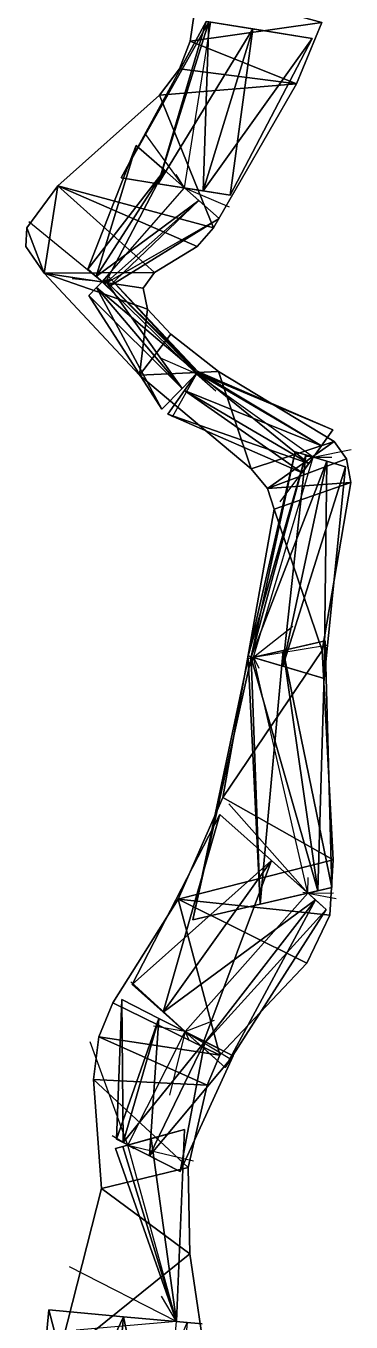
# Model space of a CAD drawing. Extents: x 271818 to 271947, y 5067178 to 5068401.
# Drawn here: x 271884.53 to 271893.4, y 5068183.63 to 5068218.93 of the extents above; entities that cross this region are included whole.
import ezdxf

# ---------------------------------------------------------------- set-up
doc = ezdxf.new("R2010")
doc.units = 0
doc.layers.add('CENTERLINE', color=4, linetype='CONTINUOUS')
doc.layers.add('WALLS', color=7, linetype='CONTINUOUS')

msp = doc.modelspace()

# ---------------------------------------------------------------- linework, layer by layer
at = {"layer": 'CENTERLINE'}
for p, q in [((271888.852, 5068214.518, 980.387), (271889.572, 5068219.028, 980.539)), ((271886.609, 5068211.962, 979.867), (271888.852, 5068214.518, 980.387)), ((271889.18, 5068209.456, 979.904), (271886.609, 5068211.962, 979.867)), ((271892.368, 5068207.184, 980.343), (271889.18, 5068209.456, 979.904)), ((271890.737, 5068201.735, 979.746), (271892.368, 5068207.184, 980.343)), ((271892.223, 5068195.312, 979.261), (271890.737, 5068201.735, 979.746)), ((271888.869, 5068191.544, 978.579), (271892.223, 5068195.312, 979.261)), ((271887.311, 5068188.455, 978.543), (271888.869, 5068191.544, 978.579)), ((271888.638, 5068183.647, 978.404), (271887.311, 5068188.455, 978.543)), ((271888.121, 5068178.054, 978.011), (271888.638, 5068183.647, 978.404))]:
    msp.add_line(p, q, dxfattribs=at)
at = {"layer": 'SPLAY_SHOTS'}
for p, q in [((271888.852, 5068214.518, 980.387), (271887.802, 5068215.967, 980.34)), ((271888.852, 5068214.518, 980.387), (271888.626, 5068214.884, 977.843)), ((271888.852, 5068214.518, 980.387), (271888.852, 5068214.547, 981.797)), ((271888.852, 5068214.518, 980.387), (271890.07, 5068213.997, 980.508)), ((271886.609, 5068211.962, 979.867), (271884.613, 5068213.594, 980.519)), ((271886.609, 5068211.962, 979.867), (271885.793, 5068212.037, 979.851)), ((271886.609, 5068211.962, 979.867), (271886.847, 5068212.044, 973.862)), ((271886.609, 5068211.962, 979.867), (271886.764, 5068211.942, 980.935)), ((271889.18, 5068209.456, 979.904), (271888.181, 5068209.89, 980.633)), ((271889.18, 5068209.456, 979.904), (271888.517, 5068208.274, 980.257)), ((271889.18, 5068209.456, 979.904), (271889.294, 5068209.464, 980.878)), ((271889.18, 5068209.456, 979.904), (271889.708, 5068208.988, 970.511)), ((271892.368, 5068207.184, 980.343), (271891.456, 5068205.972, 980.434)), ((271892.368, 5068207.184, 980.343), (271892.183, 5068207.204, 981.173)), ((271892.368, 5068207.184, 980.343), (271893.399, 5068207.396, 980.54)), ((271892.368, 5068207.184, 980.343), (271892.871, 5068207.182, 972.119)), ((271890.737, 5068201.735, 979.746), (271891.807, 5068202.584, 980.094)), ((271890.737, 5068201.735, 979.746), (271892.724, 5068202.068, 980.576)), ((271890.737, 5068201.735, 979.746), (271890.643, 5068201.486, 980.895)), ((271890.737, 5068201.735, 979.746), (271890.674, 5068201.689, 982.094)), ((271890.737, 5068201.735, 979.746), (271890.882, 5068201.443, 974.085)), ((271892.223, 5068195.312, 979.261), (271890.064, 5068197.741, 979.776)), ((271892.223, 5068195.312, 979.261), (271892.231, 5068195.743, 979.888)), ((271892.223, 5068195.312, 979.261), (271892.083, 5068195.333, 980.945)), ((271892.223, 5068195.312, 979.261), (271892.92, 5068195.319, 973.141)), ((271892.223, 5068195.312, 979.261), (271892.988, 5068195.165, 979.294)), ((271888.869, 5068191.544, 978.579), (271887.39, 5068192.894, 979.105)), ((271888.869, 5068191.544, 978.579), (271888.009, 5068191.695, 978.688)), ((271888.869, 5068191.544, 978.579), (271889.677, 5068191.857, 981.295)), ((271887.311, 5068188.455, 978.543), (271886.285, 5068191.269, 978.847)), ((271888.869, 5068191.544, 978.579), (271888.445, 5068189.813, 980.765)), ((271888.869, 5068191.544, 978.579), (271890.133, 5068190.78, 966.378)), ((271888.869, 5068191.544, 978.579), (271888.984, 5068191.296, 979.738)), ((271887.311, 5068188.455, 978.543), (271886.88, 5068188.701, 978.608)), ((271887.311, 5068188.455, 978.543), (271889.1, 5068188.023, 963.556)), ((271887.311, 5068188.455, 978.543), (271887.472, 5068188.359, 981.227)), ((271888.638, 5068183.647, 978.404), (271885.723, 5068185.137, 981.735)), ((271888.638, 5068183.647, 978.404), (271888.231, 5068184.337, 978.744)), ((271888.638, 5068183.647, 978.404), (271885.898, 5068183.411, 978.874)), ((271888.638, 5068183.647, 978.404), (271888.591, 5068183.662, 979.733))]:
    msp.add_line(p, q, dxfattribs=at)
at = {"layer": 'WALLS'}
for points in [[(271889.214, 5068219.943, 981.53), (271889.214, 5068219.943, 975.774), (271889.013, 5068218.516, 981.477)], [(271889.013, 5068218.516, 981.477), (271889.214, 5068219.943, 975.774), (271889.013, 5068218.516, 975.758)], [(271892.602, 5068219.023, 975.321), (271889.214, 5068219.943, 975.774), (271889.013, 5068218.516, 975.758)], [(271889.013, 5068218.516, 981.477), (271889.214, 5068219.943, 981.53), (271892.602, 5068219.023, 981.955)], [(271887.124, 5068214.794, 980.971), (271889.519, 5068219.037, 981.429), (271889.444, 5068219.049, 980.907)], [(271887.124, 5068214.794, 980.971), (271889.444, 5068219.049, 980.907), (271887.124, 5068214.794, 979.331)], [(271887.124, 5068214.794, 979.331), (271889.444, 5068219.049, 980.907), (271889.444, 5068219.049, 978.695)], [(271887.124, 5068214.794, 979.331), (271889.444, 5068219.049, 978.695), (271888.136, 5068214.632, 977.837)], [(271888.136, 5068214.632, 981.797), (271889.519, 5068219.037, 981.429), (271887.124, 5068214.794, 980.971)], [(271888.136, 5068214.632, 977.837), (271889.444, 5068219.049, 978.695), (271889.519, 5068219.037, 976.089)], [(271888.136, 5068214.632, 977.837), (271889.519, 5068219.037, 976.089), (271889.367, 5068214.436, 977.837)], [(271888.136, 5068214.632, 981.797), (271890.717, 5068218.845, 981.429), (271889.519, 5068219.037, 981.429)], [(271889.367, 5068214.436, 981.797), (271890.717, 5068218.845, 981.429), (271888.136, 5068214.632, 981.797)], [(271892.602, 5068219.023, 975.321), (271889.013, 5068218.516, 975.758), (271891.912, 5068217.354, 975.269)], [(271891.912, 5068217.354, 981.709), (271889.013, 5068218.516, 981.477), (271892.602, 5068219.023, 981.955)], [(271889.367, 5068214.436, 977.837), (271889.519, 5068219.037, 976.089), (271890.717, 5068218.845, 976.089)], [(271889.367, 5068214.436, 977.837), (271890.717, 5068218.845, 976.089), (271890.096, 5068214.319, 979.331)], [(271889.367, 5068214.436, 981.797), (271892.337, 5068218.587, 980.907), (271890.717, 5068218.845, 981.429)], [(271889.519, 5068219.037, 976.089), (271892.337, 5068218.587, 978.695), (271890.717, 5068218.845, 976.089)], [(271889.519, 5068219.037, 976.089), (271892.337, 5068218.587, 980.907), (271892.337, 5068218.587, 978.695)], [(271889.519, 5068219.037, 976.089), (271890.717, 5068218.845, 981.429), (271892.337, 5068218.587, 980.907)], [(271889.519, 5068219.037, 976.089), (271889.519, 5068219.037, 981.429), (271890.717, 5068218.845, 981.429)], [(271890.096, 5068214.319, 979.331), (271890.717, 5068218.845, 976.089), (271892.337, 5068218.587, 978.695)], [(271891.912, 5068217.354, 981.709), (271891.912, 5068217.354, 975.269), (271892.602, 5068219.023, 981.955)], [(271892.602, 5068219.023, 981.955), (271891.912, 5068217.354, 975.269), (271892.602, 5068219.023, 975.321)], [(271889.013, 5068218.516, 981.477), (271889.013, 5068218.516, 975.758), (271888.716, 5068217.763, 981.569)], [(271888.716, 5068217.763, 981.569), (271889.013, 5068218.516, 975.758), (271888.716, 5068217.763, 975.685)], [(271889.013, 5068218.516, 975.758), (271888.716, 5068217.763, 975.685), (271891.912, 5068217.354, 975.269)], [(271891.912, 5068217.354, 981.709), (271888.716, 5068217.763, 981.569), (271889.013, 5068218.516, 981.477)], [(271890.096, 5068214.319, 980.971), (271892.337, 5068218.587, 980.907), (271889.367, 5068214.436, 981.797)], [(271890.096, 5068214.319, 979.331), (271892.337, 5068218.587, 978.695), (271890.096, 5068214.319, 980.971)], [(271890.096, 5068214.319, 980.971), (271892.337, 5068218.587, 978.695), (271892.337, 5068218.587, 980.907)], [(271888.716, 5068217.763, 981.569), (271888.716, 5068217.763, 975.685), (271888.175, 5068217.045, 981.646)], [(271888.175, 5068217.045, 981.646), (271888.716, 5068217.763, 975.685), (271888.175, 5068217.045, 975.711)], [(271888.716, 5068217.763, 975.685), (271888.175, 5068217.045, 975.711), (271891.912, 5068217.354, 975.269)], [(271891.912, 5068217.354, 981.709), (271888.175, 5068217.045, 981.646), (271888.716, 5068217.763, 981.569)], [(271888.175, 5068217.045, 975.711), (271889.642, 5068213.432, 976.156), (271891.912, 5068217.354, 975.269)], [(271891.912, 5068217.354, 981.709), (271889.642, 5068213.432, 981.64), (271888.175, 5068217.045, 981.646)], [(271889.642, 5068213.432, 981.64), (271889.642, 5068213.432, 976.156), (271891.912, 5068217.354, 981.709)], [(271891.912, 5068217.354, 981.709), (271889.642, 5068213.432, 976.156), (271891.912, 5068217.354, 975.269)], [(271888.175, 5068217.045, 981.646), (271888.175, 5068217.045, 975.711), (271885.403, 5068214.577, 981.432)], [(271885.403, 5068214.577, 981.432), (271888.175, 5068217.045, 975.711), (271885.403, 5068214.577, 974.503)], [(271889.642, 5068213.432, 976.156), (271888.175, 5068217.045, 975.711), (271885.403, 5068214.577, 974.503)], [(271885.403, 5068214.577, 981.432), (271888.175, 5068217.045, 981.646), (271889.642, 5068213.432, 981.64)], [(271886.218, 5068212.305, 980.31), (271888.307, 5068214.996, 981.797), (271887.537, 5068215.672, 980.971)], [(271886.218, 5068212.305, 980.31), (271887.537, 5068215.672, 980.971), (271886.218, 5068212.305, 977.377)], [(271886.218, 5068212.305, 977.377), (271887.537, 5068215.672, 980.971), (271887.537, 5068215.672, 979.331)], [(271886.218, 5068212.305, 977.377), (271887.537, 5068215.672, 979.331), (271886.447, 5068212.104, 973.857)], [(271886.447, 5068212.104, 973.857), (271887.537, 5068215.672, 979.331), (271888.307, 5068214.996, 977.837)], [(271888.307, 5068214.996, 977.837), (271887.537, 5068215.672, 980.971), (271888.307, 5068214.996, 981.797)], [(271888.307, 5068214.996, 977.837), (271887.537, 5068215.672, 979.331), (271887.537, 5068215.672, 980.971)], [(271886.447, 5068212.104, 980.937), (271888.307, 5068214.996, 981.797), (271886.218, 5068212.305, 980.31)], [(271886.447, 5068212.104, 973.857), (271888.307, 5068214.996, 977.837), (271886.678, 5068211.902, 973.857)], [(271886.447, 5068212.104, 980.937), (271889.244, 5068214.174, 981.797), (271888.307, 5068214.996, 981.797)], [(271886.678, 5068211.902, 973.857), (271888.307, 5068214.996, 977.837), (271889.244, 5068214.174, 977.837)], [(271888.307, 5068214.996, 977.837), (271889.799, 5068213.687, 979.331), (271889.244, 5068214.174, 977.837)], [(271888.307, 5068214.996, 977.837), (271889.799, 5068213.687, 980.971), (271889.799, 5068213.687, 979.331)], [(271888.307, 5068214.996, 977.837), (271889.244, 5068214.174, 981.797), (271889.799, 5068213.687, 980.971)], [(271888.307, 5068214.996, 977.837), (271888.307, 5068214.996, 981.797), (271889.244, 5068214.174, 981.797)], [(271885.403, 5068214.577, 981.432), (271885.403, 5068214.577, 974.503), (271884.552, 5068213.433, 981.422)], [(271884.552, 5068213.433, 981.422), (271885.403, 5068214.577, 974.503), (271884.552, 5068213.433, 974.303)], [(271884.552, 5068213.433, 974.303), (271885.026, 5068212.194, 973.705), (271885.403, 5068214.577, 974.503)], [(271885.403, 5068214.577, 981.432), (271885.026, 5068212.194, 981.128), (271884.552, 5068213.433, 981.422)], [(271888.034, 5068212.213, 973.746), (271885.403, 5068214.577, 974.503), (271885.026, 5068212.194, 973.705)], [(271885.026, 5068212.194, 981.128), (271885.403, 5068214.577, 981.432), (271888.034, 5068212.213, 981.189)], [(271889.203, 5068212.923, 975.312), (271885.403, 5068214.577, 974.503), (271888.034, 5068212.213, 973.746)], [(271888.034, 5068212.213, 981.189), (271885.403, 5068214.577, 981.432), (271889.203, 5068212.923, 981.527)], [(271889.642, 5068213.432, 976.156), (271885.403, 5068214.577, 974.503), (271889.203, 5068212.923, 975.312)], [(271889.203, 5068212.923, 981.527), (271885.403, 5068214.577, 981.432), (271889.642, 5068213.432, 981.64)], [(271888.136, 5068214.632, 977.837), (271888.136, 5068214.632, 981.797), (271887.124, 5068214.794, 980.971)], [(271888.136, 5068214.632, 977.837), (271887.124, 5068214.794, 980.971), (271887.124, 5068214.794, 979.331)], [(271888.136, 5068214.632, 977.837), (271889.367, 5068214.436, 977.837), (271890.096, 5068214.319, 979.331)], [(271888.136, 5068214.632, 977.837), (271890.096, 5068214.319, 979.331), (271890.096, 5068214.319, 980.971)], [(271888.136, 5068214.632, 977.837), (271890.096, 5068214.319, 980.971), (271889.367, 5068214.436, 981.797)], [(271888.136, 5068214.632, 977.837), (271889.367, 5068214.436, 981.797), (271888.136, 5068214.632, 981.797)], [(271886.678, 5068211.902, 980.937), (271889.244, 5068214.174, 981.797), (271886.447, 5068212.104, 980.937)], [(271886.678, 5068211.902, 973.857), (271889.244, 5068214.174, 977.837), (271886.774, 5068211.817, 977.377)], [(271886.678, 5068211.902, 980.937), (271889.799, 5068213.687, 980.971), (271889.244, 5068214.174, 981.797)], [(271886.774, 5068211.817, 977.377), (271889.244, 5068214.174, 977.837), (271889.799, 5068213.687, 979.331)], [(271886.774, 5068211.817, 980.31), (271889.799, 5068213.687, 980.971), (271886.678, 5068211.902, 980.937)], [(271886.774, 5068211.817, 977.377), (271889.799, 5068213.687, 979.331), (271886.774, 5068211.817, 980.31)], [(271886.774, 5068211.817, 980.31), (271889.799, 5068213.687, 979.331), (271889.799, 5068213.687, 980.971)], [(271884.552, 5068213.433, 981.422), (271884.552, 5068213.433, 974.303), (271884.529, 5068212.917, 981.252)], [(271884.529, 5068212.917, 981.252), (271884.552, 5068213.433, 974.303), (271884.529, 5068212.917, 974.011)], [(271884.552, 5068213.433, 974.303), (271884.529, 5068212.917, 974.011), (271885.026, 5068212.194, 973.705)], [(271885.026, 5068212.194, 981.128), (271884.529, 5068212.917, 981.252), (271884.552, 5068213.433, 981.422)], [(271889.203, 5068212.923, 981.527), (271889.203, 5068212.923, 975.312), (271889.642, 5068213.432, 981.64)], [(271889.642, 5068213.432, 981.64), (271889.203, 5068212.923, 975.312), (271889.642, 5068213.432, 976.156)], [(271884.529, 5068212.917, 981.252), (271884.529, 5068212.917, 974.011), (271885.026, 5068212.194, 981.128)], [(271885.026, 5068212.194, 981.128), (271884.529, 5068212.917, 974.011), (271885.026, 5068212.194, 973.705)], [(271888.034, 5068212.213, 981.189), (271888.034, 5068212.213, 973.746), (271889.203, 5068212.923, 981.527)], [(271889.203, 5068212.923, 981.527), (271888.034, 5068212.213, 973.746), (271889.203, 5068212.923, 975.312)], [(271888.034, 5068212.213, 973.746), (271885.026, 5068212.194, 973.705), (271887.728, 5068211.787, 973.35)], [(271887.728, 5068211.787, 981.084), (271885.026, 5068212.194, 981.128), (271888.034, 5068212.213, 981.189)], [(271885.026, 5068212.194, 981.128), (271885.026, 5068212.194, 973.705), (271887.627, 5068209.414, 981.053)], [(271887.627, 5068209.414, 981.053), (271885.026, 5068212.194, 973.705), (271887.627, 5068209.414, 971.602)], [(271887.728, 5068211.787, 973.35), (271885.026, 5068212.194, 973.705), (271887.846, 5068211.211, 973.094)], [(271887.846, 5068211.211, 981.091), (271885.026, 5068212.194, 981.128), (271887.728, 5068211.787, 981.084)], [(271887.846, 5068211.211, 973.094), (271885.026, 5068212.194, 973.705), (271887.627, 5068209.414, 971.602)], [(271887.627, 5068209.414, 981.053), (271885.026, 5068212.194, 981.128), (271887.846, 5068211.211, 981.091)], [(271886.447, 5068212.104, 973.857), (271886.447, 5068212.104, 980.937), (271886.218, 5068212.305, 980.31)], [(271886.447, 5068212.104, 973.857), (271886.218, 5068212.305, 980.31), (271886.218, 5068212.305, 977.377)], [(271886.447, 5068212.104, 973.857), (271886.678, 5068211.902, 973.857), (271886.774, 5068211.817, 977.377)], [(271886.447, 5068212.104, 973.857), (271886.774, 5068211.817, 977.377), (271886.774, 5068211.817, 980.31)], [(271886.447, 5068212.104, 973.857), (271886.774, 5068211.817, 980.31), (271886.678, 5068211.902, 980.937)], [(271886.447, 5068212.104, 973.857), (271886.678, 5068211.902, 980.937), (271886.447, 5068212.104, 980.937)], [(271886.459, 5068211.808, 973.857), (271886.763, 5068212.12, 977.377), (271886.673, 5068212.027, 973.857)], [(271886.459, 5068211.808, 973.857), (271886.763, 5068212.12, 980.31), (271886.763, 5068212.12, 977.377)], [(271886.459, 5068211.808, 973.857), (271886.673, 5068212.027, 980.937), (271886.763, 5068212.12, 980.31)], [(271889.228, 5068209.506, 976.015), (271886.673, 5068212.027, 973.857), (271886.763, 5068212.12, 977.377)], [(271889.2, 5068209.477, 980.884), (271886.763, 5068212.12, 980.31), (271886.673, 5068212.027, 980.937)], [(271889.228, 5068209.506, 976.015), (271886.763, 5068212.12, 977.377), (271889.228, 5068209.506, 980.31)], [(271889.228, 5068209.506, 980.31), (271886.763, 5068212.12, 977.377), (271886.763, 5068212.12, 980.31)], [(271889.228, 5068209.506, 980.31), (271886.763, 5068212.12, 980.31), (271889.2, 5068209.477, 980.884)], [(271887.728, 5068211.787, 981.084), (271887.728, 5068211.787, 973.35), (271888.034, 5068212.213, 981.189)], [(271888.034, 5068212.213, 981.189), (271887.728, 5068211.787, 973.35), (271888.034, 5068212.213, 973.746)], [(271888.237, 5068208.49, 980.31), (271886.459, 5068211.808, 980.937), (271886.246, 5068211.59, 980.31)], [(271888.789, 5068209.056, 970.514), (271886.246, 5068211.59, 977.377), (271886.459, 5068211.808, 973.857)], [(271886.459, 5068211.808, 973.857), (271886.246, 5068211.59, 980.31), (271886.459, 5068211.808, 980.937)], [(271886.459, 5068211.808, 973.857), (271886.246, 5068211.59, 977.377), (271886.246, 5068211.59, 980.31)], [(271889.2, 5068209.477, 970.514), (271886.459, 5068211.808, 973.857), (271886.673, 5068212.027, 973.857)], [(271888.789, 5068209.056, 980.884), (271886.673, 5068212.027, 980.937), (271886.459, 5068211.808, 980.937)], [(271886.459, 5068211.808, 973.857), (271886.459, 5068211.808, 980.937), (271886.673, 5068212.027, 980.937)], [(271888.789, 5068209.056, 970.514), (271886.459, 5068211.808, 973.857), (271889.2, 5068209.477, 970.514)], [(271888.789, 5068209.056, 980.884), (271886.459, 5068211.808, 980.937), (271888.237, 5068208.49, 980.31)], [(271889.2, 5068209.477, 970.514), (271886.673, 5068212.027, 973.857), (271889.228, 5068209.506, 976.015)], [(271889.2, 5068209.477, 980.884), (271886.673, 5068212.027, 980.937), (271888.789, 5068209.056, 980.884)], [(271887.846, 5068211.211, 981.091), (271887.846, 5068211.211, 973.094), (271887.728, 5068211.787, 981.084)], [(271887.728, 5068211.787, 981.084), (271887.846, 5068211.211, 973.094), (271887.728, 5068211.787, 973.35)], [(271888.237, 5068208.49, 980.31), (271886.246, 5068211.59, 980.31), (271888.237, 5068208.49, 976.015)], [(271888.237, 5068208.49, 976.015), (271886.246, 5068211.59, 980.31), (271886.246, 5068211.59, 977.377)], [(271888.237, 5068208.49, 976.015), (271886.246, 5068211.59, 977.377), (271888.789, 5068209.056, 970.514)], [(271887.846, 5068211.211, 973.094), (271887.627, 5068209.414, 971.602), (271888.486, 5068210.537, 971.69)], [(271888.486, 5068210.537, 981.036), (271887.627, 5068209.414, 981.053), (271887.846, 5068211.211, 981.091)], [(271888.486, 5068210.537, 981.036), (271888.486, 5068210.537, 971.69), (271887.846, 5068211.211, 981.091)], [(271887.846, 5068211.211, 981.091), (271888.486, 5068210.537, 971.69), (271887.846, 5068211.211, 973.094)], [(271888.486, 5068210.537, 971.69), (271887.627, 5068209.414, 971.602), (271889.78, 5068209.519, 969.273)], [(271889.78, 5068209.519, 980.927), (271887.627, 5068209.414, 981.053), (271888.486, 5068210.537, 981.036)], [(271889.78, 5068209.519, 980.927), (271889.78, 5068209.519, 969.273), (271888.486, 5068210.537, 981.036)], [(271888.486, 5068210.537, 981.036), (271889.78, 5068209.519, 969.273), (271888.486, 5068210.537, 971.69)], [(271889.78, 5068209.519, 969.273), (271887.627, 5068209.414, 971.602), (271890.675, 5068206.87, 971.732)], [(271890.675, 5068206.87, 981.237), (271887.627, 5068209.414, 981.053), (271889.78, 5068209.519, 980.927)], [(271887.627, 5068209.414, 981.053), (271887.627, 5068209.414, 971.602), (271890.675, 5068206.87, 981.237)], [(271890.675, 5068206.87, 981.237), (271887.627, 5068209.414, 971.602), (271890.675, 5068206.87, 971.732)], [(271888.789, 5068209.056, 970.514), (271889.2, 5068209.477, 970.514), (271889.228, 5068209.506, 976.015)], [(271888.789, 5068209.056, 970.514), (271889.228, 5068209.506, 976.015), (271889.228, 5068209.506, 980.31)], [(271888.789, 5068209.056, 970.514), (271889.228, 5068209.506, 980.31), (271889.2, 5068209.477, 980.884)], [(271888.789, 5068209.056, 970.514), (271889.2, 5068209.477, 980.884), (271888.789, 5068209.056, 980.884)], [(271888.855, 5068209.001, 970.514), (271889.22, 5068209.513, 976.015), (271889.196, 5068209.48, 970.514)], [(271888.855, 5068209.001, 970.514), (271889.22, 5068209.513, 980.31), (271889.22, 5068209.513, 976.015)], [(271888.855, 5068209.001, 970.514), (271889.196, 5068209.48, 980.884), (271889.22, 5068209.513, 980.31)], [(271892.59, 5068207.495, 972.123), (271888.855, 5068209.001, 970.514), (271889.196, 5068209.48, 970.514)], [(271892.243, 5068207.009, 981.173), (271889.196, 5068209.48, 980.884), (271888.855, 5068209.001, 980.884)], [(271888.855, 5068209.001, 970.514), (271888.855, 5068209.001, 980.884), (271889.196, 5068209.48, 980.884)], [(271892.902, 5068207.933, 976.939), (271889.196, 5068209.48, 970.514), (271889.22, 5068209.513, 976.015)], [(271892.59, 5068207.495, 981.173), (271889.22, 5068209.513, 980.31), (271889.196, 5068209.48, 980.884)], [(271892.59, 5068207.495, 972.123), (271889.196, 5068209.48, 970.514), (271892.902, 5068207.933, 976.939)], [(271892.59, 5068207.495, 981.173), (271889.196, 5068209.48, 980.884), (271892.243, 5068207.009, 981.173)], [(271892.902, 5068207.933, 976.939), (271889.22, 5068209.513, 976.015), (271892.902, 5068207.933, 980.687)], [(271892.902, 5068207.933, 980.687), (271889.22, 5068209.513, 976.015), (271889.22, 5068209.513, 980.31)], [(271892.902, 5068207.933, 980.687), (271889.22, 5068209.513, 980.31), (271892.59, 5068207.495, 981.173)], [(271892.937, 5068207.607, 981.194), (271892.937, 5068207.607, 970.975), (271889.78, 5068209.519, 980.927)], [(271889.78, 5068209.519, 980.927), (271892.937, 5068207.607, 970.975), (271889.78, 5068209.519, 969.273)], [(271892.937, 5068207.607, 970.975), (271889.78, 5068209.519, 969.273), (271890.675, 5068206.87, 971.732)], [(271890.675, 5068206.87, 981.237), (271889.78, 5068209.519, 980.927), (271892.937, 5068207.607, 981.194)], [(271888.789, 5068209.056, 970.514), (271888.789, 5068209.056, 980.884), (271888.237, 5068208.49, 980.31)], [(271888.789, 5068209.056, 970.514), (271888.237, 5068208.49, 980.31), (271888.237, 5068208.49, 976.015)], [(271892.067, 5068206.761, 980.687), (271888.855, 5068209.001, 980.884), (271888.396, 5068208.357, 980.31)], [(271892.243, 5068207.009, 972.123), (271888.396, 5068208.357, 976.015), (271888.855, 5068209.001, 970.514)], [(271888.855, 5068209.001, 970.514), (271888.396, 5068208.357, 980.31), (271888.855, 5068209.001, 980.884)], [(271888.855, 5068209.001, 970.514), (271888.396, 5068208.357, 976.015), (271888.396, 5068208.357, 980.31)], [(271892.243, 5068207.009, 972.123), (271888.855, 5068209.001, 970.514), (271892.59, 5068207.495, 972.123)], [(271892.243, 5068207.009, 981.173), (271888.855, 5068209.001, 980.884), (271892.067, 5068206.761, 980.687)], [(271892.067, 5068206.761, 980.687), (271888.396, 5068208.357, 980.31), (271892.067, 5068206.761, 976.939)], [(271892.067, 5068206.761, 976.939), (271888.396, 5068208.357, 980.31), (271888.396, 5068208.357, 976.015)], [(271892.067, 5068206.761, 976.939), (271888.396, 5068208.357, 976.015), (271892.243, 5068207.009, 972.123)], [(271892.243, 5068207.009, 972.123), (271892.59, 5068207.495, 972.123), (271892.902, 5068207.933, 976.939)], [(271892.243, 5068207.009, 972.123), (271892.902, 5068207.933, 976.939), (271892.902, 5068207.933, 980.687)], [(271892.243, 5068207.009, 972.123), (271892.902, 5068207.933, 980.687), (271892.59, 5068207.495, 981.173)], [(271892.937, 5068207.607, 970.975), (271890.675, 5068206.87, 971.732), (271891.114, 5068206.333, 971.991)], [(271891.114, 5068206.333, 981.259), (271890.675, 5068206.87, 981.237), (271892.937, 5068207.607, 981.194)], [(271892.937, 5068207.607, 970.975), (271891.114, 5068206.333, 971.991), (271893.273, 5068207.14, 971.277)], [(271893.273, 5068207.14, 981.208), (271891.114, 5068206.333, 981.259), (271892.937, 5068207.607, 981.194)], [(271892.243, 5068207.009, 972.123), (271892.59, 5068207.495, 981.173), (271892.243, 5068207.009, 981.173)], [(271893.273, 5068207.14, 981.208), (271893.273, 5068207.14, 971.277), (271892.937, 5068207.607, 981.194)], [(271892.937, 5068207.607, 981.194), (271893.273, 5068207.14, 971.277), (271892.937, 5068207.607, 970.975)], [(271890.593, 5068201.778, 980.719), (271892.162, 5068207.246, 981.173), (271891.87, 5068207.333, 980.687)], [(271890.593, 5068201.778, 980.719), (271891.87, 5068207.333, 980.687), (271890.593, 5068201.778, 977.401)], [(271890.593, 5068201.778, 977.401), (271891.87, 5068207.333, 980.687), (271891.87, 5068207.333, 976.939)], [(271890.593, 5068201.778, 977.401), (271891.87, 5068207.333, 976.939), (271890.677, 5068201.752, 974.086)], [(271890.677, 5068201.752, 982.096), (271892.162, 5068207.246, 981.173), (271890.593, 5068201.778, 980.719)], [(271890.677, 5068201.752, 974.086), (271891.87, 5068207.333, 976.939), (271892.162, 5068207.246, 972.123)], [(271890.677, 5068201.752, 974.086), (271892.162, 5068207.246, 972.123), (271891.534, 5068201.496, 974.086)], [(271890.677, 5068201.752, 982.096), (271892.733, 5068207.075, 981.173), (271892.162, 5068207.246, 981.173)], [(271893.273, 5068207.14, 971.277), (271891.114, 5068206.333, 971.991), (271893.395, 5068206.498, 971.223)], [(271893.395, 5068206.498, 981.239), (271891.114, 5068206.333, 981.259), (271893.273, 5068207.14, 981.208)], [(271891.534, 5068201.496, 974.086), (271892.162, 5068207.246, 972.123), (271892.733, 5068207.075, 972.123)], [(271892.162, 5068207.246, 972.123), (271891.87, 5068207.333, 980.687), (271892.162, 5068207.246, 981.173)], [(271892.162, 5068207.246, 972.123), (271891.87, 5068207.333, 976.939), (271891.87, 5068207.333, 980.687)], [(271892.162, 5068207.246, 972.123), (271893.25, 5068206.92, 976.939), (271892.733, 5068207.075, 972.123)], [(271892.162, 5068207.246, 972.123), (271893.25, 5068206.92, 980.687), (271893.25, 5068206.92, 976.939)], [(271892.162, 5068207.246, 972.123), (271892.733, 5068207.075, 981.173), (271893.25, 5068206.92, 980.687)], [(271892.162, 5068207.246, 972.123), (271892.162, 5068207.246, 981.173), (271892.733, 5068207.075, 981.173)], [(271893.395, 5068206.498, 981.239), (271893.395, 5068206.498, 971.223), (271893.273, 5068207.14, 981.208)], [(271893.273, 5068207.14, 981.208), (271893.395, 5068206.498, 971.223), (271893.273, 5068207.14, 971.277)], [(271890.675, 5068206.87, 981.237), (271890.675, 5068206.87, 971.732), (271891.114, 5068206.333, 981.259)], [(271891.114, 5068206.333, 981.259), (271890.675, 5068206.87, 971.732), (271891.114, 5068206.333, 971.991)], [(271891.534, 5068201.496, 982.096), (271892.733, 5068207.075, 981.173), (271890.677, 5068201.752, 982.096)], [(271891.534, 5068201.496, 974.086), (271892.733, 5068207.075, 972.123), (271892.662, 5068201.158, 977.401)], [(271891.534, 5068201.496, 982.096), (271893.25, 5068206.92, 980.687), (271892.733, 5068207.075, 981.173)], [(271892.662, 5068201.158, 980.719), (271893.25, 5068206.92, 980.687), (271891.534, 5068201.496, 982.096)], [(271892.243, 5068207.009, 972.123), (271892.243, 5068207.009, 981.173), (271892.067, 5068206.761, 980.687)], [(271892.243, 5068207.009, 972.123), (271892.067, 5068206.761, 980.687), (271892.067, 5068206.761, 976.939)], [(271892.662, 5068201.158, 977.401), (271892.733, 5068207.075, 972.123), (271893.25, 5068206.92, 976.939)], [(271892.662, 5068201.158, 977.401), (271893.25, 5068206.92, 976.939), (271892.662, 5068201.158, 980.719)], [(271892.662, 5068201.158, 980.719), (271893.25, 5068206.92, 976.939), (271893.25, 5068206.92, 980.687)], [(271891.114, 5068206.333, 971.991), (271891.303, 5068205.768, 972.218), (271893.395, 5068206.498, 971.223)], [(271893.395, 5068206.498, 981.239), (271891.303, 5068205.768, 981.312), (271891.114, 5068206.333, 981.259)], [(271891.303, 5068205.768, 972.218), (271892.612, 5068201.916, 973.565), (271893.395, 5068206.498, 971.223)], [(271893.395, 5068206.498, 981.239), (271892.612, 5068201.916, 982.309), (271891.303, 5068205.768, 981.312)], [(271892.612, 5068201.916, 982.309), (271892.612, 5068201.916, 973.565), (271893.395, 5068206.498, 981.239)], [(271893.395, 5068206.498, 981.239), (271892.612, 5068201.916, 973.565), (271893.395, 5068206.498, 971.223)], [(271891.114, 5068206.333, 981.259), (271891.114, 5068206.333, 971.991), (271891.303, 5068205.768, 981.312)], [(271891.303, 5068205.768, 981.312), (271891.114, 5068206.333, 971.991), (271891.303, 5068205.768, 972.218)], [(271891.303, 5068205.768, 981.312), (271891.303, 5068205.768, 972.218), (271889.898, 5068197.92, 981.439)], [(271889.898, 5068197.92, 981.439), (271891.303, 5068205.768, 972.218), (271889.898, 5068197.92, 972.31)], [(271891.303, 5068205.768, 972.218), (271889.898, 5068197.92, 972.31), (271892.612, 5068201.916, 973.565)], [(271892.612, 5068201.916, 982.309), (271889.898, 5068197.92, 981.439), (271891.303, 5068205.768, 981.312)], [(271890.676, 5068201.721, 974.086), (271892.695, 5068202.188, 977.401), (271891.548, 5068201.922, 974.086)], [(271890.676, 5068201.721, 974.086), (271892.695, 5068202.188, 980.719), (271892.695, 5068202.188, 977.401)], [(271890.676, 5068201.721, 974.086), (271891.548, 5068201.922, 982.096), (271892.695, 5068202.188, 980.719)], [(271892.876, 5068195.463, 976.726), (271891.548, 5068201.922, 974.086), (271892.695, 5068202.188, 977.401)], [(271892.493, 5068195.375, 980.951), (271892.695, 5068202.188, 980.719), (271891.548, 5068201.922, 982.096)], [(271892.876, 5068195.463, 979.961), (271892.695, 5068202.188, 980.719), (271892.493, 5068195.375, 980.951)], [(271892.876, 5068195.463, 976.726), (271892.695, 5068202.188, 977.401), (271892.876, 5068195.463, 979.961)], [(271892.876, 5068195.463, 979.961), (271892.695, 5068202.188, 977.401), (271892.695, 5068202.188, 980.719)], [(271892.612, 5068201.916, 973.565), (271889.898, 5068197.92, 972.31), (271892.908, 5068196.222, 972.341)], [(271892.908, 5068196.222, 981.025), (271889.898, 5068197.92, 981.439), (271892.612, 5068201.916, 982.309)], [(271892.493, 5068195.375, 973.141), (271890.676, 5068201.721, 974.086), (271891.548, 5068201.922, 974.086)], [(271890.923, 5068195.011, 980.951), (271891.548, 5068201.922, 982.096), (271890.676, 5068201.721, 982.096)], [(271890.676, 5068201.721, 974.086), (271890.676, 5068201.721, 982.096), (271891.548, 5068201.922, 982.096)], [(271892.493, 5068195.375, 980.951), (271891.548, 5068201.922, 982.096), (271890.923, 5068195.011, 980.951)], [(271892.493, 5068195.375, 973.141), (271891.548, 5068201.922, 974.086), (271892.876, 5068195.463, 976.726)], [(271892.908, 5068196.222, 981.025), (271892.908, 5068196.222, 972.341), (271892.612, 5068201.916, 982.309)], [(271892.612, 5068201.916, 982.309), (271892.908, 5068196.222, 972.341), (271892.612, 5068201.916, 973.565)], [(271890.923, 5068195.011, 980.951), (271890.676, 5068201.721, 982.096), (271889.086, 5068194.586, 979.961)], [(271889.086, 5068194.586, 979.961), (271890.676, 5068201.721, 982.096), (271890.59, 5068201.701, 980.719)], [(271889.086, 5068194.586, 979.961), (271890.59, 5068201.701, 980.719), (271889.086, 5068194.586, 976.726)], [(271889.086, 5068194.586, 976.726), (271890.59, 5068201.701, 980.719), (271890.59, 5068201.701, 977.401)], [(271889.086, 5068194.586, 976.726), (271890.59, 5068201.701, 977.401), (271890.923, 5068195.011, 973.141)], [(271890.923, 5068195.011, 973.141), (271890.59, 5068201.701, 977.401), (271890.676, 5068201.721, 974.086)], [(271890.676, 5068201.721, 974.086), (271890.59, 5068201.701, 980.719), (271890.676, 5068201.721, 982.096)], [(271890.676, 5068201.721, 974.086), (271890.59, 5068201.701, 977.401), (271890.59, 5068201.701, 980.719)], [(271890.677, 5068201.752, 974.086), (271890.677, 5068201.752, 982.096), (271890.593, 5068201.778, 980.719)], [(271890.677, 5068201.752, 974.086), (271890.593, 5068201.778, 980.719), (271890.593, 5068201.778, 977.401)], [(271890.923, 5068195.011, 973.141), (271890.676, 5068201.721, 974.086), (271892.493, 5068195.375, 973.141)], [(271890.677, 5068201.752, 974.086), (271891.534, 5068201.496, 974.086), (271892.662, 5068201.158, 977.401)], [(271890.677, 5068201.752, 974.086), (271892.662, 5068201.158, 977.401), (271892.662, 5068201.158, 980.719)], [(271890.677, 5068201.752, 974.086), (271892.662, 5068201.158, 980.719), (271891.534, 5068201.496, 982.096)], [(271890.677, 5068201.752, 974.086), (271891.534, 5068201.496, 982.096), (271890.677, 5068201.752, 982.096)], [(271889.898, 5068197.92, 981.439), (271889.898, 5068197.92, 972.31), (271888.685, 5068195.15, 981.265)], [(271888.685, 5068195.15, 981.265), (271889.898, 5068197.92, 972.31), (271888.685, 5068195.15, 970)], [(271889.898, 5068197.92, 972.31), (271888.685, 5068195.15, 970), (271892.908, 5068196.222, 972.341)], [(271892.908, 5068196.222, 981.025), (271888.685, 5068195.15, 981.265), (271889.898, 5068197.92, 981.439)], [(271887.428, 5068192.827, 979.702), (271891.226, 5068196.199, 980.951), (271889.818, 5068197.453, 979.961)], [(271887.428, 5068192.827, 979.702), (271889.818, 5068197.453, 979.961), (271887.428, 5068192.827, 973.526)], [(271887.428, 5068192.827, 973.526), (271889.818, 5068197.453, 979.961), (271889.818, 5068197.453, 976.726)], [(271887.428, 5068192.827, 973.526), (271889.818, 5068197.453, 976.726), (271888.272, 5068192.076, 966.379)], [(271888.272, 5068192.076, 966.379), (271889.818, 5068197.453, 976.726), (271891.226, 5068196.199, 973.141)], [(271891.226, 5068196.199, 973.141), (271889.818, 5068197.453, 979.961), (271891.226, 5068196.199, 980.951)], [(271891.226, 5068196.199, 973.141), (271889.818, 5068197.453, 976.726), (271889.818, 5068197.453, 979.961)], [(271888.272, 5068192.076, 981.289), (271891.226, 5068196.199, 980.951), (271887.428, 5068192.827, 979.702)], [(271888.272, 5068192.076, 966.379), (271891.226, 5068196.199, 973.141), (271889.324, 5068191.139, 966.379)], [(271888.272, 5068192.076, 981.289), (271892.43, 5068195.128, 980.951), (271891.226, 5068196.199, 980.951)], [(271888.685, 5068195.15, 970), (271892.819, 5068194.712, 972.11), (271892.908, 5068196.222, 972.341)], [(271892.908, 5068196.222, 981.025), (271892.819, 5068194.712, 980.988), (271888.685, 5068195.15, 981.265)], [(271889.324, 5068191.139, 966.379), (271891.226, 5068196.199, 973.141), (271892.43, 5068195.128, 973.141)], [(271891.226, 5068196.199, 973.141), (271892.723, 5068194.867, 976.726), (271892.43, 5068195.128, 973.141)], [(271891.226, 5068196.199, 973.141), (271892.723, 5068194.867, 979.961), (271892.723, 5068194.867, 976.726)], [(271891.226, 5068196.199, 973.141), (271892.43, 5068195.128, 980.951), (271892.723, 5068194.867, 979.961)], [(271891.226, 5068196.199, 973.141), (271891.226, 5068196.199, 980.951), (271892.43, 5068195.128, 980.951)], [(271892.819, 5068194.712, 980.988), (271892.819, 5068194.712, 972.11), (271892.908, 5068196.222, 981.025)], [(271892.908, 5068196.222, 981.025), (271892.819, 5068194.712, 972.11), (271892.908, 5068196.222, 972.341)], [(271890.923, 5068195.011, 973.141), (271892.493, 5068195.375, 973.141), (271892.876, 5068195.463, 976.726)], [(271890.923, 5068195.011, 973.141), (271892.876, 5068195.463, 976.726), (271892.876, 5068195.463, 979.961)], [(271890.923, 5068195.011, 973.141), (271892.876, 5068195.463, 979.961), (271892.493, 5068195.375, 980.951)], [(271888.685, 5068195.15, 981.265), (271888.685, 5068195.15, 970), (271886.901, 5068192.325, 981.274)], [(271886.901, 5068192.325, 981.274), (271888.685, 5068195.15, 970), (271886.901, 5068192.325, 967.249)], [(271888.685, 5068195.15, 970), (271886.901, 5068192.325, 967.249), (271889.822, 5068190.899, 958.827)], [(271889.822, 5068190.899, 981.271), (271886.901, 5068192.325, 981.274), (271888.685, 5068195.15, 981.265)], [(271889.324, 5068191.139, 981.289), (271892.43, 5068195.128, 980.951), (271888.272, 5068192.076, 981.289)], [(271888.685, 5068195.15, 970), (271892.187, 5068193.405, 971.206), (271892.819, 5068194.712, 972.11)], [(271892.819, 5068194.712, 980.988), (271892.187, 5068193.405, 981.096), (271888.685, 5068195.15, 981.265)], [(271888.685, 5068195.15, 970), (271889.822, 5068190.899, 958.827), (271892.187, 5068193.405, 971.206)], [(271892.187, 5068193.405, 981.096), (271889.822, 5068190.899, 981.271), (271888.685, 5068195.15, 981.265)], [(271889.324, 5068191.139, 966.379), (271892.43, 5068195.128, 973.141), (271889.967, 5068190.567, 973.526)], [(271889.324, 5068191.139, 981.289), (271892.723, 5068194.867, 979.961), (271892.43, 5068195.128, 980.951)], [(271889.967, 5068190.567, 973.526), (271892.43, 5068195.128, 973.141), (271892.723, 5068194.867, 976.726)], [(271890.923, 5068195.011, 973.141), (271892.493, 5068195.375, 980.951), (271890.923, 5068195.011, 980.951)], [(271890.923, 5068195.011, 973.141), (271890.923, 5068195.011, 980.951), (271889.086, 5068194.586, 979.961)], [(271890.923, 5068195.011, 973.141), (271889.086, 5068194.586, 979.961), (271889.086, 5068194.586, 976.726)], [(271889.967, 5068190.567, 979.702), (271892.723, 5068194.867, 979.961), (271889.324, 5068191.139, 981.289)], [(271889.967, 5068190.567, 973.526), (271892.723, 5068194.867, 976.726), (271889.967, 5068190.567, 979.702)], [(271889.967, 5068190.567, 979.702), (271892.723, 5068194.867, 976.726), (271892.723, 5068194.867, 979.961)], [(271892.187, 5068193.405, 981.096), (271892.187, 5068193.405, 971.206), (271892.819, 5068194.712, 980.988)], [(271892.819, 5068194.712, 980.988), (271892.187, 5068193.405, 971.206), (271892.819, 5068194.712, 972.11)], [(271889.822, 5068190.899, 981.271), (271889.822, 5068190.899, 958.827), (271892.187, 5068193.405, 981.096)], [(271892.187, 5068193.405, 981.096), (271889.822, 5068190.899, 958.827), (271892.187, 5068193.405, 971.206)], [(271888.272, 5068192.076, 966.379), (271888.272, 5068192.076, 981.289), (271887.428, 5068192.827, 979.702)], [(271888.272, 5068192.076, 966.379), (271887.428, 5068192.827, 979.702), (271887.428, 5068192.827, 973.526)], [(271886.901, 5068192.325, 981.274), (271886.901, 5068192.325, 967.249), (271886.516, 5068191.401, 981.26)], [(271886.516, 5068191.401, 981.26), (271886.901, 5068192.325, 967.249), (271886.516, 5068191.401, 966.86)], [(271886.901, 5068192.325, 967.249), (271886.516, 5068191.401, 966.86), (271889.822, 5068190.899, 958.827)], [(271889.822, 5068190.899, 981.271), (271886.516, 5068191.401, 981.26), (271886.901, 5068192.325, 981.274)], [(271886.998, 5068188.613, 979.653), (271888.155, 5068191.904, 981.289), (271887.146, 5068192.414, 979.702)], [(271886.998, 5068188.613, 979.653), (271887.146, 5068192.414, 979.702), (271886.998, 5068188.613, 972.334)], [(271886.998, 5068188.613, 972.334), (271887.146, 5068192.414, 979.702), (271887.146, 5068192.414, 973.526)], [(271886.998, 5068188.613, 972.334), (271887.146, 5068192.414, 973.526), (271887.181, 5068188.521, 963.553)], [(271887.181, 5068188.521, 963.553), (271887.146, 5068192.414, 973.526), (271888.155, 5068191.904, 966.379)], [(271888.155, 5068191.904, 966.379), (271887.146, 5068192.414, 979.702), (271888.155, 5068191.904, 981.289)], [(271888.155, 5068191.904, 966.379), (271887.146, 5068192.414, 973.526), (271887.146, 5068192.414, 979.702)], [(271888.272, 5068192.076, 966.379), (271889.324, 5068191.139, 966.379), (271889.967, 5068190.567, 973.526)], [(271888.272, 5068192.076, 966.379), (271889.967, 5068190.567, 973.526), (271889.967, 5068190.567, 979.702)], [(271888.272, 5068192.076, 966.379), (271889.967, 5068190.567, 979.702), (271889.324, 5068191.139, 981.289)], [(271888.272, 5068192.076, 966.379), (271889.324, 5068191.139, 981.289), (271888.272, 5068192.076, 981.289)], [(271887.181, 5068188.521, 981.223), (271888.155, 5068191.904, 981.289), (271886.998, 5068188.613, 979.653)], [(271887.181, 5068188.521, 963.553), (271888.155, 5068191.904, 966.379), (271887.903, 5068188.157, 963.553)], [(271887.181, 5068188.521, 981.223), (271889.413, 5068191.27, 981.289), (271888.155, 5068191.904, 981.289)], [(271887.903, 5068188.157, 963.553), (271888.155, 5068191.904, 966.379), (271889.413, 5068191.27, 966.379)], [(271888.155, 5068191.904, 966.379), (271890.182, 5068190.882, 973.526), (271889.413, 5068191.27, 966.379)], [(271888.155, 5068191.904, 966.379), (271890.182, 5068190.882, 979.702), (271890.182, 5068190.882, 973.526)], [(271888.155, 5068191.904, 966.379), (271889.413, 5068191.27, 981.289), (271890.182, 5068190.882, 979.702)], [(271888.155, 5068191.904, 966.379), (271888.155, 5068191.904, 981.289), (271889.413, 5068191.27, 981.289)], [(271886.516, 5068191.401, 981.26), (271886.516, 5068191.401, 966.86), (271886.371, 5068190.241, 981.234)], [(271886.371, 5068190.241, 981.234), (271886.516, 5068191.401, 966.86), (271886.371, 5068190.241, 965.888)], [(271886.516, 5068191.401, 966.86), (271886.371, 5068190.241, 965.888), (271889.476, 5068190.089, 965.688)], [(271889.476, 5068190.089, 981.252), (271886.371, 5068190.241, 981.234), (271886.516, 5068191.401, 981.26)], [(271886.516, 5068191.401, 966.86), (271889.476, 5068190.089, 965.688), (271889.822, 5068190.899, 958.827)], [(271889.822, 5068190.899, 981.271), (271889.476, 5068190.089, 981.252), (271886.516, 5068191.401, 981.26)], [(271887.903, 5068188.157, 981.223), (271889.413, 5068191.27, 981.289), (271887.181, 5068188.521, 981.223)], [(271887.903, 5068188.157, 963.553), (271889.413, 5068191.27, 966.379), (271888.739, 5068187.735, 972.334)], [(271887.903, 5068188.157, 981.223), (271890.182, 5068190.882, 979.702), (271889.413, 5068191.27, 981.289)], [(271888.739, 5068187.735, 972.334), (271889.413, 5068191.27, 966.379), (271890.182, 5068190.882, 973.526)], [(271888.739, 5068187.735, 979.653), (271890.182, 5068190.882, 979.702), (271887.903, 5068188.157, 981.223)], [(271888.739, 5068187.735, 972.334), (271890.182, 5068190.882, 973.526), (271888.739, 5068187.735, 979.653)], [(271888.739, 5068187.735, 979.653), (271890.182, 5068190.882, 973.526), (271890.182, 5068190.882, 979.702)], [(271889.476, 5068190.089, 981.252), (271889.476, 5068190.089, 965.688), (271889.822, 5068190.899, 981.271)], [(271889.822, 5068190.899, 981.271), (271889.476, 5068190.089, 965.688), (271889.822, 5068190.899, 958.827)], [(271886.371, 5068190.241, 981.234), (271886.371, 5068190.241, 965.888), (271886.589, 5068187.269, 981.172)], [(271886.589, 5068187.269, 981.172), (271886.371, 5068190.241, 965.888), (271886.589, 5068187.269, 965.1)], [(271886.371, 5068190.241, 965.888), (271888.955, 5068187.841, 958.106), (271889.476, 5068190.089, 965.688)], [(271889.476, 5068190.089, 981.252), (271888.955, 5068187.841, 981.161), (271886.371, 5068190.241, 981.234)], [(271886.371, 5068190.241, 965.888), (271886.589, 5068187.269, 965.1), (271888.955, 5068187.841, 958.106)], [(271888.955, 5068187.841, 981.161), (271886.589, 5068187.269, 981.172), (271886.371, 5068190.241, 981.234)], [(271888.955, 5068187.841, 981.161), (271888.955, 5068187.841, 958.106), (271889.476, 5068190.089, 981.252)], [(271889.476, 5068190.089, 981.252), (271888.955, 5068187.841, 958.106), (271889.476, 5068190.089, 965.688)], [(271887.171, 5068188.417, 963.553), (271888.853, 5068188.881, 972.334), (271887.95, 5068188.632, 963.553)], [(271887.171, 5068188.417, 963.553), (271888.853, 5068188.881, 979.653), (271888.853, 5068188.881, 972.334)], [(271887.171, 5068188.417, 963.553), (271887.95, 5068188.632, 981.223), (271888.853, 5068188.881, 979.653)], [(271888.638, 5068183.647, 978.404), (271887.95, 5068188.632, 963.553), (271888.853, 5068188.881, 972.334)], [(271888.638, 5068183.647, 978.404), (271888.853, 5068188.881, 979.653), (271887.95, 5068188.632, 981.223)], [(271888.638, 5068183.647, 978.404), (271888.853, 5068188.881, 972.334), (271888.638, 5068183.647, 978.404)], [(271888.638, 5068183.647, 978.404), (271888.853, 5068188.881, 972.334), (271888.853, 5068188.881, 979.653)], [(271888.638, 5068183.647, 978.404), (271888.853, 5068188.881, 979.653), (271888.638, 5068183.647, 978.404)], [(271888.638, 5068183.647, 978.404), (271887.171, 5068188.417, 981.223), (271886.973, 5068188.362, 979.653)], [(271888.638, 5068183.647, 978.404), (271886.973, 5068188.362, 972.334), (271887.171, 5068188.417, 963.553)], [(271887.171, 5068188.417, 963.553), (271886.973, 5068188.362, 979.653), (271887.171, 5068188.417, 981.223)], [(271887.171, 5068188.417, 963.553), (271886.973, 5068188.362, 972.334), (271886.973, 5068188.362, 979.653)], [(271887.181, 5068188.521, 963.553), (271887.181, 5068188.521, 981.223), (271886.998, 5068188.613, 979.653)], [(271887.181, 5068188.521, 963.553), (271886.998, 5068188.613, 979.653), (271886.998, 5068188.613, 972.334)], [(271888.638, 5068183.647, 978.404), (271887.171, 5068188.417, 963.553), (271887.95, 5068188.632, 963.553)], [(271888.638, 5068183.647, 978.404), (271887.95, 5068188.632, 981.223), (271887.171, 5068188.417, 981.223)], [(271887.171, 5068188.417, 963.553), (271887.171, 5068188.417, 981.223), (271887.95, 5068188.632, 981.223)], [(271888.638, 5068183.647, 978.404), (271887.171, 5068188.417, 963.553), (271888.638, 5068183.647, 978.404)], [(271888.638, 5068183.647, 978.404), (271887.171, 5068188.417, 981.223), (271888.638, 5068183.647, 978.404)], [(271887.181, 5068188.521, 963.553), (271887.903, 5068188.157, 963.553), (271888.739, 5068187.735, 972.334)], [(271887.181, 5068188.521, 963.553), (271888.739, 5068187.735, 972.334), (271888.739, 5068187.735, 979.653)], [(271887.181, 5068188.521, 963.553), (271888.739, 5068187.735, 979.653), (271887.903, 5068188.157, 981.223)], [(271887.181, 5068188.521, 963.553), (271887.903, 5068188.157, 981.223), (271887.181, 5068188.521, 981.223)], [(271888.638, 5068183.647, 978.404), (271887.95, 5068188.632, 963.553), (271888.638, 5068183.647, 978.404)], [(271888.638, 5068183.647, 978.404), (271887.95, 5068188.632, 981.223), (271888.638, 5068183.647, 978.404)], [(271888.638, 5068183.647, 978.404), (271886.973, 5068188.362, 979.653), (271888.638, 5068183.647, 978.404)], [(271888.638, 5068183.647, 978.404), (271886.973, 5068188.362, 979.653), (271886.973, 5068188.362, 972.334)], [(271888.638, 5068183.647, 978.404), (271886.973, 5068188.362, 972.334), (271888.638, 5068183.647, 978.404)], [(271888.955, 5068187.841, 958.106), (271886.589, 5068187.269, 965.1), (271888.998, 5068185.491, 974.096)], [(271888.998, 5068185.491, 980.701), (271886.589, 5068187.269, 981.172), (271888.955, 5068187.841, 981.161)], [(271888.998, 5068185.491, 980.701), (271888.998, 5068185.491, 974.096), (271888.955, 5068187.841, 981.161)], [(271888.955, 5068187.841, 981.161), (271888.998, 5068185.491, 974.096), (271888.955, 5068187.841, 958.106)], [(271886.589, 5068187.269, 981.172), (271886.589, 5068187.269, 965.1), (271885.403, 5068182.598, 980.87)], [(271885.403, 5068182.598, 980.87), (271886.589, 5068187.269, 965.1), (271885.403, 5068182.598, 974.173)], [(271886.589, 5068187.269, 965.1), (271885.403, 5068182.598, 974.173), (271888.998, 5068185.491, 974.096)], [(271888.998, 5068185.491, 980.701), (271885.403, 5068182.598, 980.87), (271886.589, 5068187.269, 981.172)], [(271888.998, 5068185.491, 974.096), (271885.403, 5068182.598, 974.173), (271889.481, 5068182.24, 977.093)], [(271889.481, 5068182.24, 980.543), (271885.403, 5068182.598, 980.87), (271888.998, 5068185.491, 980.701)], [(271889.481, 5068182.24, 980.543), (271889.481, 5068182.24, 977.093), (271888.998, 5068185.491, 980.701)], [(271888.998, 5068185.491, 980.701), (271889.481, 5068182.24, 977.093), (271888.998, 5068185.491, 974.096)], [(271884.636, 5068178.376, 978.84), (271887.194, 5068183.78, 980.404), (271885.153, 5068183.969, 979.232)], [(271884.636, 5068178.376, 978.84), (271885.153, 5068183.969, 979.232), (271884.636, 5068178.376, 978.011)], [(271884.636, 5068178.376, 978.011), (271885.153, 5068183.969, 979.232), (271885.153, 5068183.969, 978.404)], [(271884.636, 5068178.376, 978.011), (271885.153, 5068183.969, 978.404), (271886.677, 5068178.187, 978.011)], [(271886.677, 5068178.187, 978.011), (271885.153, 5068183.969, 978.404), (271887.194, 5068183.78, 978.404)], [(271887.194, 5068183.78, 978.404), (271885.153, 5068183.969, 979.232), (271887.194, 5068183.78, 980.404)], [(271887.194, 5068183.78, 978.404), (271885.153, 5068183.969, 978.404), (271885.153, 5068183.969, 979.232)], [(271886.677, 5068178.187, 980.011), (271887.194, 5068183.78, 980.404), (271884.636, 5068178.376, 978.84)], [(271886.677, 5068178.187, 978.011), (271887.194, 5068183.78, 978.404), (271888.41, 5068178.027, 978.011)], [(271886.677, 5068178.187, 980.011), (271888.927, 5068183.62, 980.404), (271887.194, 5068183.78, 980.404)], [(271888.41, 5068178.027, 978.011), (271887.194, 5068183.78, 978.404), (271888.927, 5068183.62, 978.404)], [(271887.194, 5068183.78, 978.404), (271889.335, 5068183.583, 978.404), (271888.927, 5068183.62, 978.404)], [(271887.194, 5068183.78, 978.404), (271889.335, 5068183.583, 979.232), (271889.335, 5068183.583, 978.404)], [(271887.194, 5068183.78, 978.404), (271888.927, 5068183.62, 980.404), (271889.335, 5068183.583, 979.232)], [(271887.194, 5068183.78, 978.404), (271887.194, 5068183.78, 980.404), (271888.927, 5068183.62, 980.404)], [(271888.638, 5068183.647, 978.404), (271888.638, 5068183.647, 978.404), (271888.638, 5068183.647, 978.404)], [(271888.638, 5068183.647, 978.404), (271888.638, 5068183.647, 978.404), (271888.638, 5068183.647, 978.404)], [(271888.638, 5068183.647, 978.404), (271888.638, 5068183.647, 978.404), (271888.638, 5068183.647, 978.404)], [(271888.638, 5068183.647, 978.404), (271888.638, 5068183.647, 978.404), (271888.638, 5068183.647, 978.404)], [(271888.638, 5068183.647, 978.404), (271888.638, 5068183.647, 978.404), (271888.638, 5068183.647, 978.404)], [(271888.638, 5068183.647, 978.404), (271888.638, 5068183.647, 978.404), (271888.638, 5068183.647, 978.404)]]:
    msp.add_3dface(points, dxfattribs=at)

doc.saveas('drawing.dxf')
